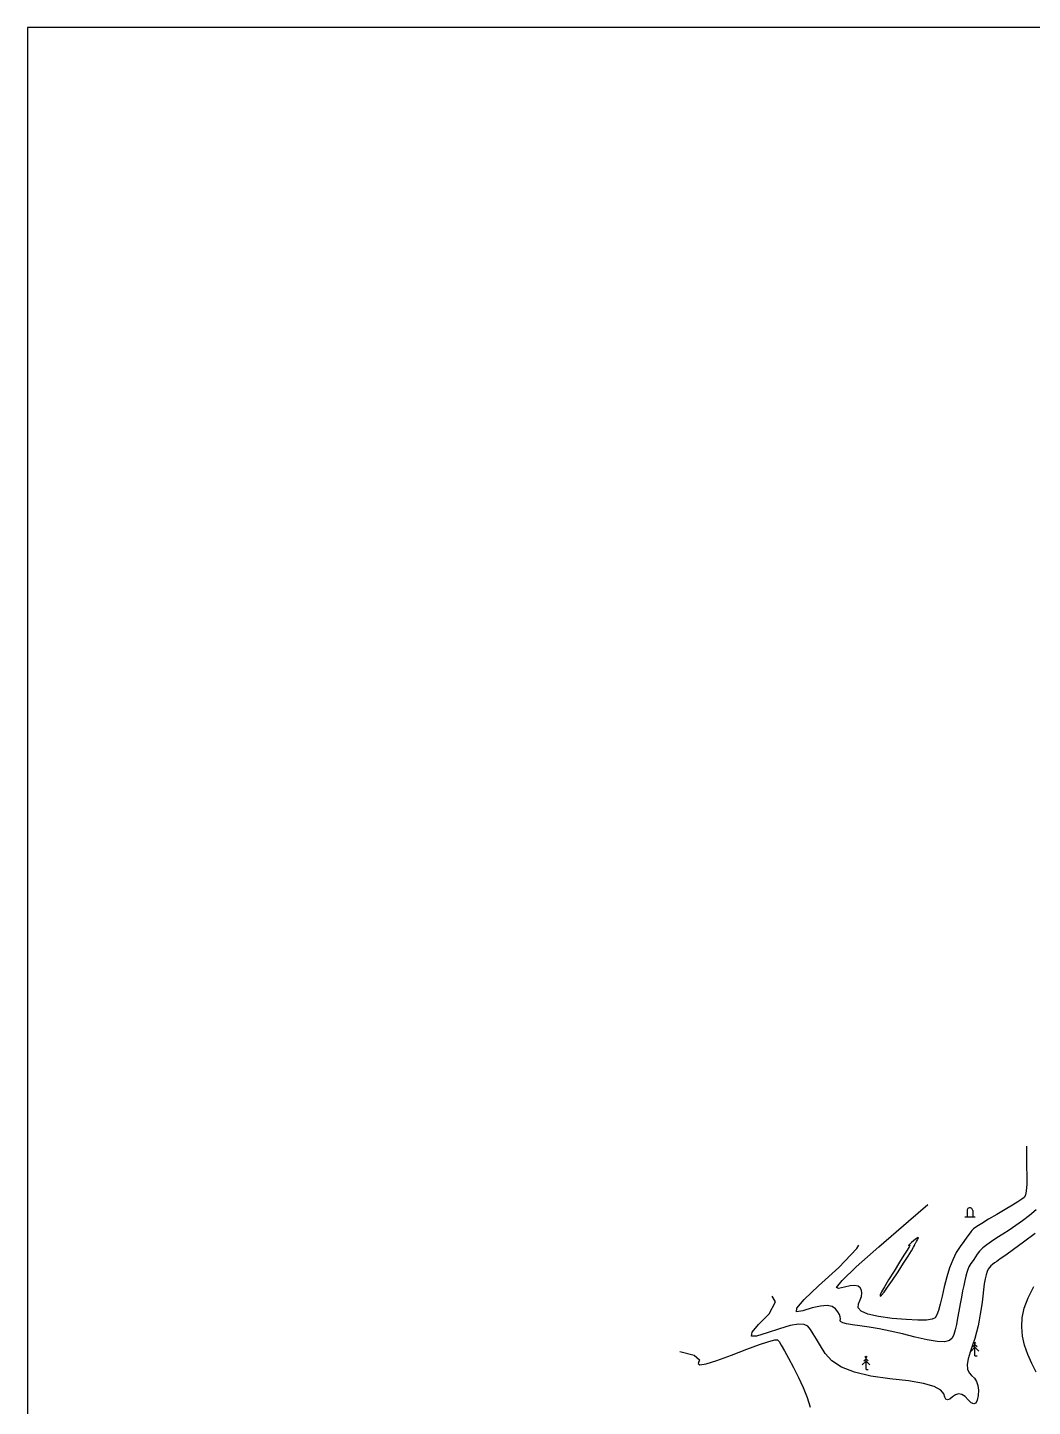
# Model space of a CAD drawing. Extents: x 22709 to 568895, y -41029 to 1932533.
# Drawn here: x 560517.6 to 560714.5, y 1931103.8 to 1931373.8 of the extents above; entities that cross this region are included whole.
import ezdxf

# ---------------------------------------------------------------- set-up
doc = ezdxf.new("R2010")
doc.units = ezdxf.units.MI
doc.header["$MEASUREMENT"] = 0
doc.linetypes.add('CONTINOUS', pattern=[0])
doc.linetypes.add('DASHED2', pattern=[0.375, 0.25, -0.125])
doc.layers.get('0').update_dxf_attribs({"color": 8, "linetype": 'CONTINUOUS'})
for name, color, linetype in [('7- KHUNG TEN', 8, 'CONTINUOUS'), ('DIA VAT', 8, 'CONTINOUS'), ('DM CON', 8, 'CONTINUOUS'), ('MO DL', 8, 'CONTINOUS'), ('PHI LAO', 8, 'CONTINUOUS')]:
    doc.layers.add(name, color=color, linetype=linetype)
doc.layers.add('D-S-DÂY ĐIỆN 1.5', color=200, linetype='DASHED2', lineweight=40)

# ---------------------------------------------------------------- blocks, each defined once
blk = doc.blocks.new('mo dl')
at = {"layer": 'MO DL', "linetype": 'Continuous'}
for p, q in [((567244.86, 1932452.74), (567246.87, 1932452.74)), ((567245.33, 1932453.97), (567245.33, 1932452.74)), ((567246.41, 1932453.97), (567246.41, 1932452.74))]:
    blk.add_line(p, q, dxfattribs=at)
blk.add_ellipse((567245.87, 1932453.97), major_axis=(0.54, 0), ratio=0.999995, start_param=-0.000013, end_param=3.14158, dxfattribs=at)
blk = doc.blocks.new('PL')
at = {"layer": 'PHI LAO', "color": 250, "linetype": 'Continuous'}
blk.add_line((569625.73, 1929989.67), (569626.15, 1929989.67), dxfattribs=at)
for points in [[(569625.3, 1929991.39), (569625.73, 1929991.81)], [(569625.51, 1929992.08), (569625.73, 1929992.3)], [(569625.95, 1929992.08), (569625.73, 1929992.3)], [(569625.73, 1929989.67), (569625.73, 1929992.3)], [(569626.15, 1929991.39), (569625.73, 1929991.81)], [(569624.98, 1929990.58), (569625.73, 1929991.33)], [(569626.48, 1929990.58), (569625.73, 1929991.33)]]:
    blk.add_lwpolyline(points, dxfattribs=at)
blk = doc.blocks.new('tmb')
at = {"layer": 'DM CON'}
for points, elevation in [([(568001.177, 1931101.984), (568003.99, 1931101.3), (568005.023, 1931100.354), (568004.783, 1931099.654), (568005.103, 1931099.389), (568006.294, 1931099.588), (568008.389, 1931100.247), (568011.283, 1931101.313), (568014.304, 1931102.461), (568016.782, 1931103.37), (568018.602, 1931103.983), (568019.756, 1931104.29), (568020.302, 1931104.285), (568020.607, 1931103.94), (568021.036, 1931103.228), (568021.65, 1931102.145), (568022.458, 1931100.695), (568023.435, 1931098.907), (568024.44, 1931096.944), (568025.33, 1931094.97), (568026.079, 1931093.013), (568026.676, 1931091.077)], 5.5), ([(568070.769, 1931125.113), (568068.484, 1931123.414), (568066.55, 1931121.993), (568065.035, 1931120.898), (568063.945, 1931120.132), (568063.255, 1931119.672), (568062.804, 1931119.372), (568062.428, 1931119.083), (568062.1, 1931118.782), (568061.816, 1931118.461), (568061.572, 1931118.109), (568061.357, 1931117.655), (568061.161, 1931117.031), (568060.98, 1931116.226), (568060.815, 1931115.241), (568060.664, 1931114.09), (568060.515, 1931112.863), (568060.359, 1931111.648), (568060.193, 1931110.461), (568060.015, 1931109.304), (568059.822, 1931108.17), (568059.59, 1931107.021), (568059.294, 1931105.816), (568058.931, 1931104.551), (568058.503, 1931103.228), (568058.033, 1931101.864), (568057.648, 1931100.572), (568057.476, 1931099.461), (568057.537, 1931098.55), (568057.832, 1931097.837), (568058.331, 1931097.298), (568058.87, 1931096.784), (568059.285, 1931096.146), (568059.547, 1931095.359), (568059.652, 1931094.425), (568059.603, 1931093.385), (568059.424, 1931092.469), (568059.136, 1931091.91), (568058.745, 1931091.745), (568058.252, 1931091.974), (568057.666, 1931092.547), (568057.033, 1931093.176), (568056.399, 1931093.572), (568055.773, 1931093.687), (568055.158, 1931093.519), (568054.561, 1931093.109), (568054.025, 1931092.699), (568053.593, 1931092.531), (568053.271, 1931092.646), (568053.048, 1931093.047), (568052.857, 1931093.706), (568052.305, 1931094.462), (568051.001, 1931095.151), (568048.879, 1931095.746), (568045.948, 1931096.248), (568042.31, 1931096.68), (568038.586, 1931097.191), (568035.394, 1931097.93), (568032.84, 1931098.921), (568030.934, 1931100.163), (568029.641, 1931101.623), (568028.729, 1931103.101), (568027.967, 1931104.399), (568027.313, 1931105.482), (568026.753, 1931106.344), (568026.244, 1931106.975), (568025.542, 1931107.331), (568024.402, 1931107.368), (568022.786, 1931107.08), (568020.708, 1931106.48), (568018.284, 1931105.643), (568016.212, 1931105.015), (568015.184, 1931105.041), (568015.312, 1931105.795), (568016.567, 1931107.277), (568018.664, 1931109.409), (568019.922, 1931111.727), (568019.23, 1931112.847)], 6), ([(568070.941, 1931129.733), (568069.688, 1931128.648), (568068.313, 1931127.62), (568066.966, 1931126.666), (568065.67, 1931125.789), (568064.433, 1931124.991), (568063.261, 1931124.265), (568062.195, 1931123.587), (568061.276, 1931122.932), (568060.51, 1931122.295), (568059.897, 1931121.677), (568059.428, 1931121.08), (568059.056, 1931120.525), (568058.729, 1931120.03), (568058.441, 1931119.601), (568058.19, 1931119.233), (568057.971, 1931118.914), (568057.771, 1931118.563), (568057.574, 1931118.099), (568057.378, 1931117.508), (568057.182, 1931116.788), (568056.984, 1931115.939), (568056.78, 1931114.966), (568056.565, 1931113.874), (568056.336, 1931112.665), (568056.096, 1931111.342), (568055.844, 1931109.927), (568055.587, 1931108.539), (568055.333, 1931107.3), (568055.082, 1931106.23), (568054.827, 1931105.335), (568054.534, 1931104.622), (568054, 1931104.133), (568053.021, 1931103.908), (568051.564, 1931103.955), (568049.632, 1931104.27), (568047.271, 1931104.826), (568044.766, 1931105.461), (568042.397, 1931106.017), (568040.216, 1931106.465), (568038.231, 1931106.803), (568036.456, 1931107.038), (568034.965, 1931107.226), (568033.831, 1931107.421), (568033.063, 1931107.631), (568032.659, 1931107.86), (568032.583, 1931108.112), (568032.627, 1931108.412), (568032.585, 1931108.786), (568032.42, 1931109.238), (568032.124, 1931109.764), (568031.681, 1931110.338), (568031.007, 1931110.801), (568030.018, 1931110.999), (568028.704, 1931110.907), (568027.083, 1931110.536), (568025.281, 1931109.979), (568024.034, 1931109.783), (568024.074, 1931110.494), (568025.521, 1931112.201), (568028.351, 1931114.899), (568032.306, 1931118.464), (568035.853, 1931122.155), (568036.217, 1931122.849)], 6.5), ([(568069.093, 1931142.208), (568069.073, 1931141.892), (568069.062, 1931140.247), (568069.109, 1931138.281), (568069.153, 1931136.325), (568069.135, 1931134.707), (568069.043, 1931133.483), (568068.873, 1931132.655), (568068.606, 1931132.184), (568068.143, 1931131.826), (568067.381, 1931131.339), (568066.306, 1931130.682), (568064.923, 1931129.852), (568063.278, 1931128.875), (568061.651, 1931127.903), (568060.322, 1931127.091), (568059.338, 1931126.463), (568058.7, 1931126.02), (568058.374, 1931125.734), (568058.155, 1931125.45), (568057.836, 1931125.009), (568057.383, 1931124.384), (568056.79, 1931123.571), (568056.074, 1931122.568), (568055.323, 1931121.371), (568054.626, 1931119.978), (568053.998, 1931118.39), (568053.442, 1931116.611), (568052.956, 1931114.682), (568052.528, 1931112.828), (568052.146, 1931111.273), (568051.806, 1931110.056), (568051.5, 1931109.18), (568051.183, 1931108.632), (568050.592, 1931108.324), (568049.466, 1931108.166), (568047.761, 1931108.145), (568045.487, 1931108.257), (568042.736, 1931108.498), (568040.061, 1931108.859), (568038.014, 1931109.325), (568036.688, 1931109.896), (568036.086, 1931110.568), (568036.149, 1931111.328), (568036.496, 1931112.102), (568036.75, 1931112.813), (568036.846, 1931113.45), (568036.771, 1931114.007), (568036.521, 1931114.476), (568036.072, 1931114.805), (568035.401, 1931114.942), (568034.511, 1931114.881), (568033.422, 1931114.64), (568032.272, 1931114.324), (568031.854, 1931114.553), (568032.964, 1931115.947), (568035.73, 1931118.607), (568040.136, 1931122.522), (568045.947, 1931127.519), (568049.751, 1931130.819)], 7), ([(568070.985, 1931097.972), (568070.141, 1931099.634), (568069.32, 1931101.429), (568068.7, 1931103.237), (568068.309, 1931105.038), (568068.155, 1931106.83), (568068.248, 1931108.627), (568068.646, 1931110.505), (568069.407, 1931112.542), (568070.539, 1931114.748)], 6)]:
    blk.add_lwpolyline(points, dxfattribs=dict(at, elevation=elevation))
at = {"layer": 'DM CON', "elevation": 8}
blk.add_lwpolyline([(568046.056, 1931122.81), (568046.117, 1931122.823), (568046.167, 1931122.826), (568046.2, 1931122.811), (568046.2, 1931122.752), (568046.066, 1931122.492), (568045.696, 1931121.872), (568045.076, 1931120.868), (568044.208, 1931119.484), (568043.13, 1931117.776), (568042.066, 1931116.069), (568041.238, 1931114.689), (568040.685, 1931113.691), (568040.412, 1931113.085), (568040.416, 1931112.873), (568040.674, 1931113.056), (568041.161, 1931113.632), (568041.871, 1931114.6), (568042.799, 1931115.951), (568043.911, 1931117.63), (568045.011, 1931119.324), (568045.901, 1931120.715), (568046.55, 1931121.75), (568046.954, 1931122.426), (568047.13, 1931122.765), (568047.187, 1931122.918), (568047.23, 1931123.035), (568047.277, 1931123.141), (568047.333, 1931123.243), (568047.398, 1931123.341), (568047.471, 1931123.451), (568047.555, 1931123.585), (568047.648, 1931123.745), (568047.749, 1931123.93), (568047.848, 1931124.129), (568047.894, 1931124.278), (568047.831, 1931124.315), (568047.652, 1931124.228), (568047.358, 1931124.019), (568046.964, 1931123.703), (568046.567, 1931123.366), (568046.262, 1931123.099), (568046.066, 1931122.914), (568045.978, 1931122.815), (568045.992, 1931122.794)], close=True, dxfattribs=at)
for p in [(-1566.768, 1111.518, 6), (-1588.089, 1108.79, 6)]:
    blk.add_blockref('PL', p)
at = {"layer": 'DIA VAT', "rotation": 0.8303822503016}
blk.add_blockref('mo dl', (28877.592, -9342.151, 3.141), dxfattribs=at)

msp = doc.modelspace()

# ---------------------------------------------------------------- linework, layer by layer
at = {"layer": '7- KHUNG TEN', "color": 6, "lineweight": -3}
msp.add_lwpolyline([(560517.62, 1931373.84), (560517.62, 1930184.84), (561358.62, 1930184.84), (561358.62, 1931373.84)], close=True, dxfattribs=at)

# ---------------------------------------------------------------- next in the draw order: block references
at = {"layer": 'D-S-DÂY ĐIỆN 1.5', "lineweight": -3}
msp.add_blockref('tmb', (-7355.76, 12.5), dxfattribs=at)

doc.saveas('drawing.dxf')
